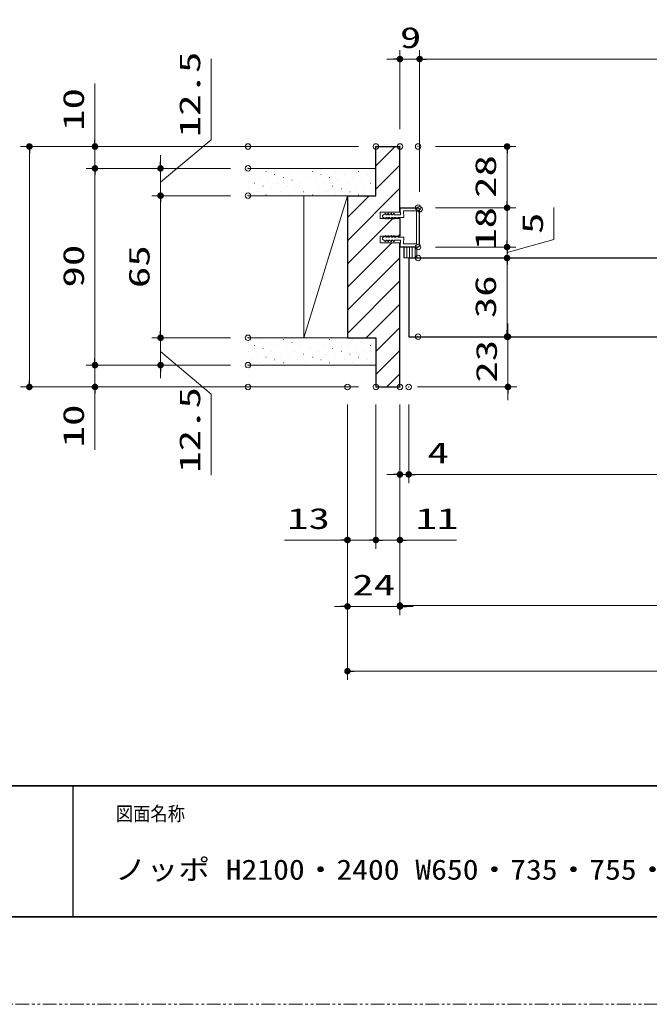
# Model space of a CAD drawing. Units: millimetres, scale not verified. Extents: x -1306 to 1306, y -607 to 607.
# Drawn here: x -917.3 to -629.3, y -594 to -143.6 of the extents above; entities that cross this region are included whole.
import ezdxf
from ezdxf.enums import TextEntityAlignment as Align

# ---------------------------------------------------------------- set-up
doc = ezdxf.new("R2010")
doc.units = ezdxf.units.MM
doc.header["$LTSCALE"] = 5
doc.header["$PDMODE"] = 32
doc.header["$PDSIZE"] = 2.5
doc.linetypes.add('USER1', pattern=[2.5, 1.25, -0.25, 0.25, -0.25, 0.25, -0.25])
for name, color, linetype, lineweight in [('0-1_線(黄)', 2, 'Continuous', 15), ('0-3_陰線', 4, 'USER1', 9), ('0-D_線(白)', 7, 'Continuous', 30), ('1-0_線(水)', 4, 'Continuous', 9), ('1-1_寸法線', 3, 'Continuous', 13), ('1-2_ハッチング', 6, 'Continuous', 9), ('1-4_DEFPOINTS', 7, 'Continuous', 5), ('1-5_0', 3, 'Continuous', 25), ('1-6_図面枠', 7, 'Continuous', 35)]:
    doc.layers.add(name, color=color, linetype=linetype, lineweight=lineweight)
doc.styles.add('ＭＳ ゴシック', font='')
doc.styles.get('ＭＳ ゴシック').set_extended_font_data('MS Gothic')

# ---------------------------------------------------------------- blocks, each defined once
blk = doc.blocks.new('_DOT')
at = {"layer": '1-5_0'}
blk.add_line((-2.5, 0), (-5, 0), dxfattribs=at)
for points in [[(0, 0), (-2.5, 0), (-2.48, 0.313)], [(0, 0), (-2.48, -0.313), (-2.5, 0)], [(0, 0), (-2.48, 0.313), (-2.421, 0.622)], [(0, 0), (-2.421, -0.622), (-2.48, -0.313)], [(0, 0), (-2.421, 0.622), (-2.324, 0.92)], [(0, 0), (-2.324, -0.92), (-2.421, -0.622)], [(0, 0), (-2.324, 0.92), (-2.191, 1.204)], [(0, 0), (-2.191, -1.204), (-2.324, -0.92)], [(0, 0), (-2.191, 1.204), (-2.023, 1.469)], [(0, 0), (-2.023, -1.469), (-2.191, -1.204)], [(0, 0), (-2.023, 1.469), (-1.822, 1.711)], [(0, 0), (-1.822, -1.711), (-2.023, -1.469)], [(0, 0), (-1.822, 1.711), (-1.594, 1.926)], [(0, 0), (-1.594, -1.926), (-1.822, -1.711)], [(0, 0), (-1.594, 1.926), (-1.34, 2.111)], [(0, 0), (-1.34, -2.111), (-1.594, -1.926)], [(0, 0), (-1.34, 2.111), (-1.064, 2.262)], [(0, 0), (-1.064, -2.262), (-1.34, -2.111)], [(0, 0), (-1.064, 2.262), (-0.773, 2.378)], [(0, 0), (-0.773, -2.378), (-1.064, -2.262)], [(0, 0), (-0.773, 2.378), (-0.468, 2.456)], [(0, 0), (-0.468, -2.456), (-0.773, -2.378)], [(0, 0), (-0.468, 2.456), (-0.157, 2.495)], [(0, 0), (-0.157, -2.495), (-0.468, -2.456)], [(0, 0), (-0.157, 2.495), (0.157, 2.495)], [(0, 0), (0.157, -2.495), (-0.157, -2.495)], [(0, 0), (0.157, 2.495), (0.468, 2.456)], [(0, 0), (0.468, 2.456), (0.773, 2.378)], [(0, 0), (0.773, 2.378), (1.064, 2.262)], [(0, 0), (1.064, 2.262), (1.34, 2.111)], [(0, 0), (1.34, 2.111), (1.594, 1.926)], [(0, 0), (1.594, 1.926), (1.822, 1.711)], [(0, 0), (1.822, 1.711), (2.023, 1.469)], [(0, 0), (2.023, 1.469), (2.191, 1.204)], [(0, 0), (2.191, 1.204), (2.324, 0.92)], [(0, 0), (2.324, 0.92), (2.421, 0.622)], [(0, 0), (2.421, 0.622), (2.48, 0.313)], [(0, 0), (2.48, 0.313), (2.5, 0)], [(0, 0), (0.468, -2.456), (0.157, -2.495)], [(0, 0), (0.773, -2.378), (0.468, -2.456)], [(0, 0), (1.064, -2.262), (0.773, -2.378)], [(0, 0), (1.34, -2.111), (1.064, -2.262)], [(0, 0), (1.594, -1.926), (1.34, -2.111)], [(0, 0), (1.822, -1.711), (1.594, -1.926)], [(0, 0), (2.023, -1.469), (1.822, -1.711)], [(0, 0), (2.191, -1.204), (2.023, -1.469)], [(0, 0), (2.324, -0.92), (2.191, -1.204)], [(0, 0), (2.421, -0.622), (2.324, -0.92)], [(0, 0), (2.48, -0.313), (2.421, -0.622)], [(0, 0), (2.5, 0), (2.48, -0.313)]]:
    blk.add_solid(points, dxfattribs=at)

msp = doc.modelspace()

# ---------------------------------------------------------------- linework, layer by layer
at = {"layer": '0-1_線(黄)'}
for p, q in [((-754.381, -211.619), (-812.883, -211.619)), ((-767.381, -224.119), (-812.883, -224.119)), ((-787.381, -289.119), (-787.381, -224.119)), ((-767.381, -224.119), (-787.381, -289.119)), ((-767.381, -289.119), (-812.883, -289.119)), ((-754.381, -301.619), (-812.883, -301.619))]:
    msp.add_line(p, q, dxfattribs=at)
at = {"layer": '0-3_陰線'}
msp.add_line((387.036, -594), (-1292.964, -594), dxfattribs=at)
at = {"layer": '0-D_線(白)'}
for p, q in [((-754.381, -224.119), (-754.381, -201.619)), ((-754.381, -201.619), (-743.38, -201.619)), ((-743.38, -231.619), (-743.38, -201.619)), ((-767.381, -224.119), (-767.381, -289.119)), ((-767.381, -224.119), (-754.381, -224.119)), ((-743.38, -234.619), (-743.38, -242.619)), ((-743.381, -311.619), (-743.38, -245.619)), ((-739.381, -252.619), (-578.383, -252.619)), ((-767.381, -289.119), (-754.381, -289.119)), ((-754.381, -289.119), (-754.381, -311.619)), ((-754.381, -311.619), (-743.381, -311.619))]:
    msp.add_line(p, q, dxfattribs=at)
msp.add_lwpolyline([(-739.381, -252.619), (-739.381, -288.619), (-578.383, -288.619)], dxfattribs=at)
at = {"layer": '1-0_線(水)'}
for p, q in [((-767.381, -224.119), (-767.381, -289.119)), ((-743.38, -234.619), (-743.38, -242.619))]:
    msp.add_line(p, q, dxfattribs=at)
at = {"layer": '1-1_寸法線'}
for p, q in [((-743.38, -193.619), (-743.38, -157.619)), ((-734.38, -222.319), (-734.38, -157.619)), ((-734.38, -222.319), (-734.38, -157.619)), ((-746.38, -161.619), (-749.38, -161.619)), ((-743.38, -161.619), (-734.38, -161.619)), ((-731.38, -161.619), (-728.38, -161.619)), ((-449.382, -161.619), (-731.38, -161.619)), ((-882.883, -198.619), (-882.883, -172.858)), ((-762.381, -201.619), (-916.883, -201.619)), ((-820.883, -201.619), (-886.883, -201.619)), ((-882.883, -211.619), (-882.883, -201.619)), ((-727.08, -201.619), (-690.38, -201.619)), ((-912.883, -204.619), (-912.883, -308.619)), ((-852.883, -208.619), (-852.883, -205.619)), ((-694.38, -226.619), (-694.38, -204.619)), ((-820.883, -211.619), (-886.883, -211.619)), ((-820.883, -211.619), (-886.883, -211.619)), ((-820.883, -211.619), (-856.883, -211.619)), ((-852.883, -211.619), (-852.883, -224.119)), ((-852.883, -211.619), (-852.883, -224.119)), ((-882.883, -214.619), (-882.883, -298.619)), ((-882.883, -214.619), (-882.883, -217.619)), ((-820.883, -224.119), (-856.883, -224.119)), ((-820.883, -224.119), (-856.883, -224.119)), ((-694.38, -226.619), (-694.38, -223.619)), ((-852.883, -286.119), (-852.883, -227.119)), ((-852.883, -227.119), (-852.883, -230.119)), ((-743.08, -229.619), (-735.08, -229.619)), ((-727.08, -229.619), (-690.38, -229.619)), ((-727.08, -229.619), (-690.38, -229.619)), ((-694.38, -247.619), (-694.38, -229.619)), ((-751.38, -233.169), (-749.892, -232.069)), ((-751.38, -233.769), (-751.38, -233.169)), ((-751.38, -233.769), (-749.891, -234.869)), ((-749.892, -232.069), (-749.892, -232.819)), ((-749.892, -232.819), (-749.392, -232.819)), ((-749.891, -234.119), (-749.391, -234.119)), ((-749.891, -234.869), (-749.891, -234.119)), ((-749.392, -232.819), (-748.592, -232.069)), ((-749.391, -234.119), (-748.591, -234.869)), ((-748.592, -232.069), (-748.592, -232.819)), ((-748.592, -232.819), (-748.092, -232.819)), ((-748.591, -234.119), (-748.091, -234.119)), ((-748.591, -234.869), (-748.591, -234.119)), ((-748.092, -232.819), (-747.292, -232.069)), ((-748.091, -234.119), (-747.291, -234.869)), ((-747.292, -232.069), (-747.292, -232.819)), ((-747.292, -232.819), (-746.792, -232.819)), ((-747.291, -234.119), (-746.791, -234.119)), ((-747.291, -234.869), (-747.291, -234.119)), ((-746.792, -232.819), (-745.992, -232.069)), ((-746.791, -234.119), (-745.991, -234.869)), ((-745.992, -232.069), (-745.992, -232.819)), ((-745.992, -232.819), (-743.075, -232.819)), ((-745.991, -234.119), (-745.204, -234.119)), ((-745.991, -234.869), (-745.991, -234.119)), ((-744.388, -234.774), (-745.204, -234.119)), ((-744.388, -234.119), (-741.665, -234.119)), ((-744.388, -234.127), (-744.388, -234.774)), ((-743.321, -231.422), (-743.38, -229.931)), ((-743.074, -232.819), (-743.23, -229.925)), ((-743.08, -229.769), (-735.08, -229.769)), ((-741.665, -234.119), (-741.832, -231.119)), ((-734.53, -230.319), (-734.53, -246.919)), ((-734.38, -230.319), (-734.38, -246.919)), ((-743.38, -234.619), (-743.63, -234.619)), ((-751.38, -243.469), (-749.891, -242.369)), ((-749.891, -242.369), (-749.891, -243.119)), ((-749.891, -243.119), (-749.391, -243.119)), ((-749.391, -243.119), (-748.591, -242.369)), ((-748.591, -242.369), (-748.591, -243.119)), ((-748.591, -243.119), (-748.091, -243.119)), ((-748.091, -243.119), (-747.291, -242.369)), ((-747.291, -242.369), (-747.291, -243.119)), ((-747.291, -243.119), (-746.791, -243.119)), ((-746.791, -243.119), (-745.991, -242.369)), ((-745.991, -242.369), (-745.991, -243.119)), ((-745.991, -243.119), (-745.204, -243.119)), ((-744.388, -242.465), (-745.204, -243.119)), ((-744.388, -243.112), (-744.388, -242.465)), ((-744.388, -243.119), (-741.665, -243.119)), ((-743.38, -242.619), (-743.63, -242.619)), ((-741.67, -243.119), (-741.832, -246.119)), ((-694.38, -244.619), (-694.38, -241.619)), ((-751.38, -243.469), (-751.38, -244.069)), ((-751.38, -244.069), (-749.892, -245.169)), ((-749.892, -244.419), (-749.392, -244.419)), ((-749.892, -245.169), (-749.892, -244.419)), ((-749.392, -244.419), (-748.592, -245.169)), ((-748.592, -244.419), (-748.092, -244.419)), ((-748.592, -245.169), (-748.592, -244.419)), ((-748.092, -244.419), (-747.292, -245.169)), ((-747.292, -244.419), (-746.792, -244.419)), ((-747.292, -245.169), (-747.292, -244.419)), ((-746.792, -244.419), (-745.992, -245.169)), ((-745.992, -244.419), (-743.075, -244.419)), ((-745.992, -245.169), (-745.992, -244.419)), ((-743.321, -245.817), (-743.38, -247.308)), ((-743.074, -244.419), (-743.23, -247.314)), ((-743.08, -247.469), (-735.08, -247.469)), ((-743.08, -247.619), (-735.08, -247.619)), ((-741.832, -246.119), (-735.88, -246.119)), ((-727.08, -247.619), (-690.38, -247.619)), ((-727.08, -247.619), (-690.38, -247.619)), ((-694.38, -247.619), (-694.38, -252.619)), ((-694.38, -247.619), (-694.38, -252.619)), ((-694.38, -250.619), (-694.38, -253.619)), ((-727.08, -252.619), (-690.38, -252.619)), ((-727.08, -252.619), (-690.38, -252.619)), ((-694.38, -285.619), (-694.38, -255.619)), ((-694.38, -255.619), (-694.38, -258.619)), ((-852.883, -286.119), (-852.883, -283.119)), ((-693.98, -285.619), (-693.98, -282.619)), ((-820.883, -289.119), (-856.883, -289.119)), ((-820.883, -289.119), (-856.883, -289.119)), ((-852.883, -301.619), (-852.883, -289.119)), ((-852.883, -301.619), (-852.883, -289.119)), ((-727.08, -288.619), (-690.38, -288.619)), ((-727.08, -288.619), (-689.98, -288.619)), ((-693.98, -288.619), (-693.98, -311.619)), ((-882.883, -298.619), (-882.883, -295.619)), ((-820.883, -301.619), (-886.883, -301.619)), ((-820.883, -301.619), (-886.883, -301.619)), ((-882.883, -301.619), (-882.883, -311.619)), ((-820.883, -301.619), (-856.883, -301.619)), ((-852.883, -304.619), (-852.883, -307.619)), ((-762.381, -311.619), (-916.883, -311.619)), ((-820.883, -311.619), (-886.883, -311.619)), ((-882.883, -314.619), (-882.883, -340.381)), ((-735.381, -311.619), (-689.98, -311.619)), ((-693.98, -314.619), (-693.98, -317.619)), ((-767.381, -319.619), (-767.381, -445.619)), ((-767.381, -319.619), (-767.381, -385.619)), ((-767.381, -319.619), (-767.381, -415.994)), ((-754.381, -319.619), (-754.381, -385.619)), ((-754.381, -319.619), (-754.381, -385.619)), ((-743.381, -319.619), (-743.381, -385.619)), ((-743.381, -319.619), (-743.381, -415.619)), ((-743.381, -319.619), (-743.381, -355.619)), ((-743.381, -319.619), (-743.381, -415.994)), ((-739.381, -319.619), (-739.381, -355.619)), ((-739.381, -319.619), (-739.381, -355.619)), ((-746.381, -351.619), (-749.381, -351.619)), ((-743.381, -351.619), (-739.381, -351.619)), ((-736.381, -351.619), (-718.238, -351.619)), ((-736.381, -351.619), (-412.381, -351.619)), ((-770.381, -381.619), (-796.143, -381.619)), ((-754.381, -381.619), (-767.381, -381.619)), ((-757.381, -381.619), (-760.381, -381.619)), ((-754.381, -381.619), (-743.381, -381.619)), ((-751.381, -381.619), (-748.381, -381.619)), ((-740.381, -381.619), (-717.476, -381.619)), ((-770.381, -411.994), (-773.381, -411.994)), ((-767.381, -411.994), (-743.381, -411.994)), ((-740.381, -411.619), (-408.381, -411.619)), ((-740.381, -411.994), (-737.381, -411.994)), ((-764.381, -441.619), (-384.381, -441.619))]:
    msp.add_line(p, q, dxfattribs=at)
for points in [[(-852.883, -217.869), (-829.708, -198.547), (-829.708, -161.499)], [(-694.38, -250.119), (-672.923, -244.2), (-672.923, -229.533)], [(-743.38, -231.619), (-752.38, -231.619), (-752.38, -234.619), (-743.38, -234.619)], [(-741.832, -231.119), (-735.88, -231.119), (-735.88, -246.119)], [(-743.38, -242.619), (-752.38, -242.619), (-752.38, -245.619), (-743.38, -245.619)], [(-852.883, -295.369), (-829.708, -314.973), (-829.708, -352.021)]]:
    msp.add_lwpolyline(points, dxfattribs=at)
msp.add_lwpolyline([(-741.63, -247.619), (-735.63, -247.619), (-735.63, -252.619), (-741.63, -252.619)], close=True, dxfattribs=at)
for centre, radius, start, end in [((-743.08, -229.919), 0.3, 90, 182.27472), ((-735.08, -230.319), 0.7, 0, 90), ((-743.08, -229.919), 0.15, 90, 182.27472), ((-735.08, -230.319), 0.55, 0, 90), ((-743.08, -247.319), 0.3, 177.72528, 270), ((-743.08, -247.319), 0.15, 177.72528, 270), ((-735.08, -246.919), 0.55, 270, 0), ((-735.08, -246.919), 0.7, 270, 0)]:
    msp.add_arc(centre, radius, start, end, dxfattribs=at)
at = {"layer": '1-2_ハッチング'}
for p, q in [((-754.381, -210.488), (-745.513, -201.619)), ((-754.381, -221.095), (-743.38, -210.093)), ((-811.331, -214.405), (-811.281, -214.405)), ((-808.68, -211.754), (-808.63, -211.754)), ((-807.354, -215.731), (-807.304, -215.731)), ((-804.702, -213.079), (-804.652, -213.079)), ((-800.725, -214.405), (-800.675, -214.405)), ((-798.073, -211.754), (-798.023, -211.754)), ((-796.747, -215.731), (-796.697, -215.731)), ((-794.096, -213.079), (-794.046, -213.079)), ((-790.118, -214.405), (-790.068, -214.405)), ((-787.467, -211.754), (-787.417, -211.754)), ((-786.141, -215.731), (-786.091, -215.731)), ((-783.489, -213.079), (-783.439, -213.079)), ((-779.512, -214.405), (-779.462, -214.405)), ((-776.86, -211.754), (-776.81, -211.754)), ((-775.534, -215.731), (-775.484, -215.731)), ((-772.883, -213.079), (-772.833, -213.079)), ((-768.905, -214.405), (-768.855, -214.405)), ((-766.253, -211.754), (-766.203, -211.754)), ((-764.928, -215.731), (-764.878, -215.731)), ((-762.276, -213.079), (-762.226, -213.079)), ((-758.298, -214.405), (-758.248, -214.405)), ((-755.647, -211.754), (-755.597, -211.754)), ((-810.006, -218.383), (-809.956, -218.383)), ((-806.028, -219.709), (-805.978, -219.709)), ((-803.377, -217.057), (-803.327, -217.057)), ((-799.399, -218.383), (-799.349, -218.383)), ((-795.422, -219.709), (-795.372, -219.709)), ((-792.77, -217.057), (-792.72, -217.057)), ((-788.792, -218.383), (-788.742, -218.383)), ((-784.815, -219.709), (-784.765, -219.709)), ((-782.163, -217.057), (-782.113, -217.057)), ((-778.186, -218.383), (-778.136, -218.383)), ((-774.208, -219.709), (-774.158, -219.709)), ((-771.557, -217.057), (-771.507, -217.057)), ((-767.579, -218.383), (-767.529, -218.383)), ((-763.602, -219.709), (-763.552, -219.709)), ((-760.95, -217.057), (-760.9, -217.057)), ((-756.973, -218.383), (-756.923, -218.383)), ((-812.657, -221.034), (-812.607, -221.034)), ((-808.68, -222.36), (-808.63, -222.36)), ((-804.702, -223.686), (-804.652, -223.686)), ((-802.051, -221.034), (-802.001, -221.034)), ((-798.073, -222.36), (-798.023, -222.36)), ((-794.096, -223.686), (-794.046, -223.686)), ((-791.444, -221.034), (-791.394, -221.034)), ((-787.467, -222.36), (-787.417, -222.36)), ((-783.489, -223.686), (-783.439, -223.686)), ((-780.837, -221.034), (-780.787, -221.034)), ((-776.86, -222.36), (-776.81, -222.36)), ((-772.883, -223.686), (-772.833, -223.686)), ((-770.231, -221.034), (-770.181, -221.034)), ((-767.381, -244.701), (-743.38, -220.7)), ((-767.381, -234.095), (-757.406, -224.119)), ((-766.253, -222.36), (-766.203, -222.36)), ((-762.276, -223.686), (-762.226, -223.686)), ((-759.624, -221.034), (-759.574, -221.034)), ((-755.647, -222.36), (-755.597, -222.36)), ((-743.693, -231.619), (-743.38, -231.307)), ((-767.381, -255.308), (-746.693, -234.619)), ((-744.086, -242.619), (-743.38, -241.914)), ((-767.381, -265.915), (-747.086, -245.619)), ((-741.473, -252.619), (-741.473, -247.619)), ((-740.223, -252.619), (-740.223, -247.619)), ((-738.973, -252.619), (-738.973, -247.619)), ((-737.723, -252.619), (-737.723, -247.619)), ((-736.473, -252.619), (-736.473, -247.619)), ((-767.381, -276.521), (-743.38, -252.52)), ((-767.381, -287.128), (-743.381, -263.127)), ((-758.766, -289.119), (-743.381, -273.734)), ((-754.381, -295.341), (-743.381, -284.341)), ((-810.006, -292.629), (-809.956, -292.629)), ((-807.354, -289.977), (-807.304, -289.977)), ((-803.377, -291.303), (-803.327, -291.303)), ((-799.399, -292.629), (-799.349, -292.629)), ((-796.747, -289.977), (-796.697, -289.977)), ((-792.77, -291.303), (-792.72, -291.303)), ((-788.792, -292.629), (-788.742, -292.629)), ((-786.141, -289.977), (-786.091, -289.977)), ((-782.163, -291.303), (-782.113, -291.303)), ((-778.186, -292.629), (-778.136, -292.629)), ((-775.534, -289.977), (-775.484, -289.977)), ((-771.557, -291.303), (-771.507, -291.303)), ((-767.579, -292.629), (-767.529, -292.629)), ((-764.928, -289.977), (-764.878, -289.977)), ((-760.95, -291.303), (-760.9, -291.303)), ((-756.973, -292.629), (-756.923, -292.629)), ((-812.657, -295.281), (-812.607, -295.281)), ((-808.68, -296.606), (-808.63, -296.606)), ((-806.028, -293.955), (-805.978, -293.955)), ((-802.051, -295.281), (-802.001, -295.281)), ((-798.073, -296.606), (-798.023, -296.606)), ((-795.422, -293.955), (-795.372, -293.955)), ((-791.444, -295.281), (-791.394, -295.281)), ((-787.467, -296.606), (-787.417, -296.606)), ((-784.815, -293.955), (-784.765, -293.955)), ((-780.837, -295.281), (-780.787, -295.281)), ((-776.86, -296.606), (-776.81, -296.606)), ((-774.208, -293.955), (-774.158, -293.955)), ((-770.231, -295.281), (-770.181, -295.281)), ((-766.253, -296.606), (-766.203, -296.606)), ((-763.602, -293.955), (-763.552, -293.955)), ((-759.624, -295.281), (-759.574, -295.281)), ((-755.647, -296.606), (-755.597, -296.606)), ((-754.381, -305.948), (-743.381, -294.947)), ((-811.331, -299.258), (-811.281, -299.258)), ((-807.354, -300.584), (-807.304, -300.584)), ((-804.702, -297.932), (-804.652, -297.932)), ((-800.725, -299.258), (-800.675, -299.258)), ((-796.747, -300.584), (-796.697, -300.584)), ((-794.096, -297.932), (-794.046, -297.932)), ((-790.118, -299.258), (-790.068, -299.258)), ((-786.141, -300.584), (-786.091, -300.584)), ((-783.489, -297.932), (-783.439, -297.932)), ((-779.512, -299.258), (-779.462, -299.258)), ((-775.534, -300.584), (-775.484, -300.584)), ((-772.883, -297.932), (-772.833, -297.932)), ((-768.905, -299.258), (-768.855, -299.258)), ((-764.928, -300.584), (-764.878, -300.584)), ((-762.276, -297.932), (-762.226, -297.932)), ((-758.298, -299.258), (-758.248, -299.258)), ((-749.447, -311.619), (-743.381, -305.554))]:
    msp.add_line(p, q, dxfattribs=at)
at = {"layer": '1-4_DEFPOINTS'}
for p in [(-734.38, -161.619), (-882.883, -201.619), (-812.883, -201.619), (-754.381, -201.619), (-743.38, -201.619), (-735.08, -201.619), (-694.38, -201.619), (-812.883, -211.619), (-852.883, -224.119), (-852.883, -224.119), (-812.883, -224.119), (-735.08, -229.619), (-734.38, -230.319), (-694.38, -229.619), (-735.08, -247.619), (-735.08, -252.619), (-694.38, -252.619), (-852.883, -289.119), (-812.883, -289.119), (-735.08, -288.619), (-882.883, -301.619), (-812.883, -301.619), (-912.883, -311.619), (-882.883, -311.619), (-812.883, -311.619), (-767.381, -311.619), (-754.381, -311.619), (-754.381, -311.619), (-743.381, -311.619), (-743.381, -311.619), (-739.381, -311.619), (-693.98, -311.619), (-739.381, -351.619), (-767.381, -381.619), (-743.381, -381.619), (-743.381, -411.994)]:
    msp.add_point(p, dxfattribs=at)
at = {"layer": '1-5_0', "color": 7}
msp.add_line((-892.964, -494), (-892.964, -554), dxfattribs=at)
msp.add_line((-892.964, -494), (-892.964, -554), dxfattribs=at)
at = {"layer": '1-6_図面枠'}
msp.add_line((-1252.964, -494), (347.036, -494), dxfattribs=at)
msp.add_lwpolyline([(-1252.964, -554), (347.036, -554), (347.036, 554), (-1252.964, 554)], close=True, dxfattribs=at)

# ---------------------------------------------------------------- block references
at = {"layer": '1-1_寸法線', "xscale": 0.6, "yscale": 0.6}
for p in [(-743.38, -161.619), (-743.381, -351.619), (-767.381, -381.619), (-754.381, -381.619), (-767.381, -411.994)]:
    msp.add_blockref('_DOT', p, dxfattribs=at)
for p, rotation in [((-734.38, -161.619), 180), ((-734.38, -161.619), 180), ((-912.883, -201.619), 90), ((-882.883, -201.619), 270), ((-694.38, -201.619), 90), ((-882.883, -211.619), 90), ((-882.883, -211.619), 90), ((-852.883, -211.619), 270), ((-852.883, -224.119), 90), ((-852.883, -224.119), 90), ((-694.38, -229.619), 270), ((-694.38, -229.619), 270), ((-694.38, -247.619), 270), ((-694.38, -247.619), 90), ((-694.38, -252.619), 90), ((-694.38, -252.619), 90), ((-852.883, -289.119), 270), ((-852.883, -289.119), 270), ((-694.38, -288.619), 270), ((-693.98, -288.619), 270), ((-882.883, -301.619), 270), ((-882.883, -301.619), 270), ((-852.883, -301.619), 90), ((-912.883, -311.619), 270), ((-882.883, -311.619), 90), ((-693.98, -311.619), 90), ((-739.381, -351.619), 180), ((-739.381, -351.619), 180), ((-754.381, -381.619), 180), ((-743.381, -381.619), 180), ((-743.381, -411.619), 180), ((-743.381, -411.994), 180), ((-767.381, -441.619), 180)]:
    msp.add_blockref('_DOT', p, dxfattribs=dict(at, rotation=rotation))

# ---------------------------------------------------------------- texts
at = {"layer": '1-1_寸法線', "style": 'ＭＳ ゴシック', "width": 1.5}
for s, p in [('9', (-743.404, -159.47)), ('4', (-730.81, -349.47)), ('13', (-795, -379.47)), ('11', (-736.238, -379.47)), ('24', (-765.143, -409.845))]:
    msp.add_text(s, height=9.604, dxfattribs=at).set_placement(p, align=Align.BOTTOM_LEFT)
for s, p in [('12.5', (-831.857, -197.404)), ('10', (-885.032, -194.477)), ('28', (-696.53, -225.143)), ('18', (-696.53, -248.858)), ('5', (-675.073, -241.628)), ('90', (-885.032, -266.143)), ('65', (-855.032, -266.381)), ('36', (-696.53, -280.143)), ('23', (-696.13, -309.643)), ('12.5', (-831.857, -350.878)), ('10', (-885.032, -339.238))]:
    msp.add_text(s, height=9.604, rotation=90, dxfattribs=at).set_placement(p, align=Align.BOTTOM_LEFT)
at = {"layer": '1-6_図面枠', "style": 'ＭＳ ゴシック'}
for s, height, width, p in [('図面名称', 6.452, 0.9, (-873.367, -511.963)), ('ノッポ H2100・2400 W650・735・755・780・825・850・875 片開きドア フラット スリム枠 図面', 9.236, 1.15, (-873.76, -539.776))]:
    msp.add_text(s, height=height, dxfattribs=dict(at, width=width)).set_placement(p, align=Align.BOTTOM_LEFT)

doc.saveas('drawing.dxf')
